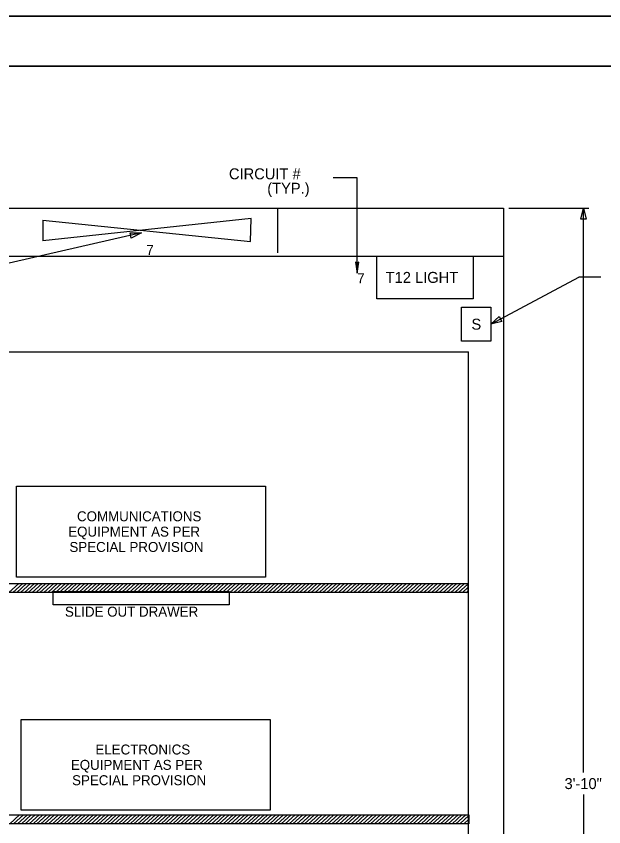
# Model space of a CAD drawing. Extents: x 507342 to 704973, y 495655 to 704964.
# Drawn here: x 507915.4 to 508092.2, y 496071 to 496315 of the extents above; entities that cross this region are included whole.
import ezdxf

# ---------------------------------------------------------------- set-up
doc = ezdxf.new("R2010")
doc.units = 0
doc.layers.add('1', color=7, linetype='Continuous')
doc.layers.add('41', color=7, linetype='Continuous')

msp = doc.modelspace()

# ---------------------------------------------------------------- linework, layer by layer
at = {"layer": '1'}
for p, q in [((508390.46, 496315.03), (507342.28, 496315.03)), ((508387.46, 496300.03), (507397.46, 496300.03)), ((508018.02, 496266.32), (508010.78, 496266.32)), ((508018.02, 496237.64), (508018.02, 496266.32)), ((507832.71, 496257.26), (508062.05, 496257.26)), ((507994.06, 496257.25), (507994.06, 496243.81)), ((508062.05, 496257.26), (508062.05, 495910.72)), ((508063.7, 496257.26), (508087.75, 496257.26)), ((508086.1, 496087.29), (508086.1, 496257.26)), ((507986.07, 496254.14), (507923.34, 496247.4)), ((507923.34, 496253.6), (507985.92, 496247.17)), ((507923.34, 496253.6), (507923.34, 496247.4)), ((507985.92, 496247.17), (507986.07, 496254.14)), ((507953.05, 496249.76), (507845.75, 496225.19)), ((507832.71, 496242.82), (508061.82, 496242.82)), ((508058.23, 496222.3), (508084.73, 496236.48)), ((508091.33, 496236.48), (508084.73, 496236.48)), ((507843.29, 496213.94), (508051.52, 496213.94)), ((508051.52, 496210.3), (508051.52, 496213.94)), ((508051.52, 495925.16), (508051.52, 496210.3)), ((507926.39, 496146.17), (507915.44, 496146.17)), ((507913.18, 496141.53), (507916.17, 496144.26)), ((507914.35, 496141.53), (507917.34, 496144.26)), ((507915.52, 496141.53), (507918.51, 496144.26)), ((507916.68, 496141.53), (507919.67, 496144.26)), ((507917.85, 496141.53), (507920.84, 496144.26)), ((507919.02, 496141.53), (507922.01, 496144.26)), ((507920.18, 496141.53), (507923.17, 496144.26)), ((507921.35, 496141.53), (507924.34, 496144.26)), ((507922.52, 496141.53), (507925.51, 496144.26)), ((507923.69, 496141.53), (507926.67, 496144.26)), ((507924.85, 496141.53), (507927.84, 496144.26)), ((507926.02, 496141.53), (507929.01, 496144.26)), ((507927.19, 496141.53), (507930.17, 496144.26)), ((507928.35, 496141.53), (507931.34, 496144.26)), ((507929.52, 496141.53), (507932.51, 496144.26)), ((507930.69, 496141.53), (507933.67, 496144.26)), ((507931.85, 496141.53), (507934.84, 496144.26)), ((507933.02, 496141.53), (507936.01, 496144.26)), ((507934.19, 496141.53), (507937.18, 496144.26)), ((507935.35, 496141.53), (507938.34, 496144.26)), ((507936.52, 496141.53), (507939.51, 496144.26)), ((507937.69, 496141.53), (507940.68, 496144.26)), ((507938.85, 496141.53), (507941.84, 496144.26)), ((507940.02, 496141.53), (507943.01, 496144.26)), ((507941.19, 496141.53), (507944.18, 496144.26)), ((507942.35, 496141.53), (507945.34, 496144.26)), ((507943.52, 496141.53), (507946.51, 496144.26)), ((507944.69, 496141.53), (507947.68, 496144.26)), ((507945.85, 496141.53), (507948.84, 496144.26)), ((507947.02, 496141.53), (507950.01, 496144.26)), ((507948.19, 496141.53), (507951.18, 496144.26)), ((507949.35, 496141.53), (507952.34, 496144.26)), ((507950.52, 496141.53), (507953.51, 496144.26)), ((507951.69, 496141.53), (507954.68, 496144.26)), ((507952.85, 496141.53), (507955.84, 496144.26)), ((507954.02, 496141.53), (507957.01, 496144.26)), ((507955.19, 496141.53), (507958.18, 496144.26)), ((507956.35, 496141.53), (507959.34, 496144.26)), ((507957.52, 496141.53), (507960.51, 496144.26)), ((507958.69, 496141.53), (507961.68, 496144.26)), ((507959.85, 496141.53), (507962.84, 496144.26)), ((507961.02, 496141.53), (507964.01, 496144.26)), ((507962.19, 496141.53), (507965.18, 496144.26)), ((507963.35, 496141.53), (507966.34, 496144.26)), ((507964.52, 496141.53), (507967.51, 496144.26)), ((507965.69, 496141.53), (507968.68, 496144.26)), ((507966.85, 496141.53), (507969.84, 496144.26)), ((507968.02, 496141.53), (507971.01, 496144.26)), ((507969.19, 496141.53), (507972.18, 496144.26)), ((507970.35, 496141.53), (507973.34, 496144.26)), ((507971.52, 496141.53), (507974.51, 496144.26)), ((507972.69, 496141.53), (507975.68, 496144.26)), ((507973.85, 496141.53), (507976.84, 496144.26)), ((507975.02, 496141.53), (507978.01, 496144.26)), ((507976.19, 496141.53), (507979.18, 496144.26)), ((507977.35, 496141.53), (507980.34, 496144.26)), ((507978.52, 496141.53), (507981.51, 496144.26)), ((507979.69, 496141.53), (507982.68, 496144.26)), ((507980.85, 496141.53), (507983.84, 496144.26)), ((507982.02, 496141.53), (507985.01, 496144.26)), ((507983.19, 496141.53), (507986.18, 496144.26)), ((507984.35, 496141.53), (507987.34, 496144.26)), ((507985.52, 496141.53), (507988.51, 496144.26)), ((507986.69, 496141.53), (507989.68, 496144.26)), ((507987.85, 496141.53), (507990.84, 496144.26)), ((507989.02, 496141.53), (507992.01, 496144.26)), ((507990.19, 496141.53), (507993.18, 496144.26)), ((507991.35, 496141.53), (507994.34, 496144.26)), ((507992.52, 496141.53), (507995.51, 496144.26)), ((507993.69, 496141.53), (507996.68, 496144.26)), ((507994.85, 496141.53), (507997.84, 496144.26)), ((507996.02, 496141.53), (507999.01, 496144.26)), ((507997.19, 496141.53), (508000.18, 496144.26)), ((507998.35, 496141.53), (508001.34, 496144.26)), ((507999.52, 496141.53), (508002.51, 496144.26)), ((508000.69, 496141.53), (508003.68, 496144.26)), ((508001.85, 496141.53), (508004.84, 496144.26)), ((508003.02, 496141.53), (508006.01, 496144.26)), ((508004.19, 496141.53), (508007.18, 496144.26)), ((508005.35, 496141.53), (508008.34, 496144.26)), ((508006.52, 496141.53), (508009.51, 496144.26)), ((508007.69, 496141.53), (508010.68, 496144.26)), ((508008.86, 496141.53), (508011.84, 496144.26)), ((508010.02, 496141.53), (508013.01, 496144.26)), ((508011.19, 496141.53), (508014.18, 496144.26)), ((508012.36, 496141.53), (508015.34, 496144.26)), ((508013.52, 496141.53), (508016.51, 496144.26)), ((508014.69, 496141.53), (508017.68, 496144.26)), ((508015.86, 496141.53), (508018.84, 496144.26)), ((508017.02, 496141.53), (508020.01, 496144.26)), ((508018.19, 496141.53), (508021.18, 496144.26)), ((508019.36, 496141.53), (508022.35, 496144.26)), ((508020.52, 496141.53), (508023.51, 496144.26)), ((508021.69, 496141.53), (508024.68, 496144.26)), ((508022.86, 496141.53), (508025.85, 496144.26)), ((508024.02, 496141.53), (508027.01, 496144.26)), ((508025.19, 496141.53), (508028.18, 496144.26)), ((508026.36, 496141.53), (508029.35, 496144.26)), ((508027.52, 496141.53), (508030.51, 496144.26)), ((508028.69, 496141.53), (508031.68, 496144.26)), ((508029.86, 496141.53), (508032.85, 496144.26)), ((508031.02, 496141.53), (508034.01, 496144.26)), ((508032.19, 496141.53), (508035.18, 496144.26)), ((508033.36, 496141.53), (508036.35, 496144.26)), ((508034.52, 496141.53), (508037.51, 496144.26)), ((508035.69, 496141.53), (508038.68, 496144.26)), ((508036.86, 496141.53), (508039.85, 496144.26)), ((508038.02, 496141.53), (508041.01, 496144.26)), ((508039.19, 496141.53), (508042.18, 496144.26)), ((508040.36, 496141.53), (508043.35, 496144.26)), ((508041.52, 496141.53), (508044.51, 496144.26)), ((508042.69, 496141.53), (508045.68, 496144.26)), ((508043.86, 496141.53), (508046.85, 496144.26)), ((508045.02, 496141.53), (508048.01, 496144.26)), ((508046.19, 496141.53), (508049.18, 496144.26)), ((508047.36, 496141.53), (508050.35, 496144.26)), ((508048.52, 496141.53), (508051.29, 496144.06)), ((508049.69, 496141.53), (508051.29, 496142.99)), ((508050.86, 496141.53), (508051.29, 496141.93)), ((508086.1, 496080.69), (508086.1, 495910.72)), ((507913.42, 496071.86), (507916.41, 496074.59)), ((507914.59, 496071.86), (507917.58, 496074.59)), ((507915.76, 496071.86), (507918.75, 496074.59)), ((507916.93, 496071.86), (507919.92, 496074.59)), ((507918.09, 496071.86), (507921.09, 496074.59)), ((507919.26, 496071.86), (507922.25, 496074.59)), ((507920.43, 496071.86), (507923.42, 496074.59)), ((507921.6, 496071.86), (507924.59, 496074.59)), ((507922.76, 496071.86), (507925.76, 496074.59)), ((507923.93, 496071.86), (507926.92, 496074.59)), ((507925.1, 496071.86), (507928.09, 496074.59)), ((507926.27, 496071.86), (507929.26, 496074.59)), ((507927.44, 496071.86), (507930.43, 496074.59)), ((507928.6, 496071.86), (507931.6, 496074.59)), ((507929.77, 496071.86), (507932.76, 496074.59)), ((507930.94, 496071.86), (507933.93, 496074.59)), ((507932.11, 496071.86), (507935.1, 496074.59)), ((507933.28, 496071.86), (507936.27, 496074.59)), ((507934.44, 496071.86), (507937.44, 496074.59)), ((507935.61, 496071.86), (507938.6, 496074.59)), ((507936.78, 496071.86), (507939.77, 496074.59)), ((507937.95, 496071.86), (507940.94, 496074.59)), ((507939.11, 496071.86), (507942.11, 496074.59)), ((507940.28, 496071.86), (507943.28, 496074.59)), ((507941.45, 496071.86), (507944.44, 496074.59)), ((507942.62, 496071.86), (507945.61, 496074.59)), ((507943.79, 496071.86), (507946.78, 496074.59)), ((507944.95, 496071.86), (507947.95, 496074.59)), ((507946.12, 496071.86), (507949.11, 496074.59)), ((507947.29, 496071.86), (507950.28, 496074.59)), ((507948.46, 496071.86), (507951.45, 496074.59)), ((507949.63, 496071.86), (507952.62, 496074.59)), ((507950.79, 496071.86), (507953.79, 496074.59)), ((507951.96, 496071.86), (507954.95, 496074.59)), ((507953.13, 496071.86), (507956.12, 496074.59)), ((507954.3, 496071.86), (507957.29, 496074.59)), ((507955.47, 496071.86), (507958.46, 496074.59)), ((507956.63, 496071.86), (507959.63, 496074.59)), ((507957.8, 496071.86), (507960.79, 496074.59)), ((507958.97, 496071.86), (507961.96, 496074.59)), ((507960.14, 496071.86), (507963.13, 496074.59)), ((507961.3, 496071.86), (507964.3, 496074.59)), ((507962.47, 496071.86), (507965.47, 496074.59)), ((507963.64, 496071.86), (507966.63, 496074.59)), ((507964.81, 496071.86), (507967.8, 496074.59)), ((507965.98, 496071.86), (507968.97, 496074.59)), ((507967.14, 496071.86), (507970.14, 496074.59)), ((507968.31, 496071.86), (507971.3, 496074.59)), ((507969.48, 496071.86), (507972.47, 496074.59)), ((507970.65, 496071.86), (507973.64, 496074.59)), ((507971.82, 496071.86), (507974.81, 496074.59)), ((507972.98, 496071.86), (507975.98, 496074.59)), ((507974.15, 496071.86), (507977.14, 496074.59)), ((507975.32, 496071.86), (507978.31, 496074.59)), ((507976.49, 496071.86), (507979.48, 496074.59)), ((507977.66, 496071.86), (507980.65, 496074.59)), ((507978.82, 496071.86), (507981.82, 496074.59)), ((507979.99, 496071.86), (507982.98, 496074.59)), ((507981.16, 496071.86), (507984.15, 496074.59)), ((507982.33, 496071.86), (507985.32, 496074.59)), ((507983.49, 496071.86), (507986.49, 496074.59)), ((507984.66, 496071.86), (507987.66, 496074.59)), ((507985.83, 496071.86), (507988.82, 496074.59)), ((507987, 496071.86), (507989.99, 496074.59)), ((507988.17, 496071.86), (507991.16, 496074.59)), ((507989.33, 496071.86), (507992.33, 496074.59)), ((507990.5, 496071.86), (507993.49, 496074.59)), ((507991.67, 496071.86), (507994.66, 496074.59)), ((507992.84, 496071.86), (507995.83, 496074.59)), ((507994.01, 496071.86), (507997, 496074.59)), ((507995.17, 496071.86), (507998.17, 496074.59)), ((507996.34, 496071.86), (507999.33, 496074.59)), ((507997.51, 496071.86), (508000.5, 496074.59)), ((507998.68, 496071.86), (508001.67, 496074.59)), ((507999.84, 496071.86), (508002.84, 496074.59)), ((508001.01, 496071.86), (508004.01, 496074.59)), ((508002.18, 496071.86), (508005.17, 496074.59)), ((508003.35, 496071.86), (508006.34, 496074.59)), ((508004.52, 496071.86), (508007.51, 496074.59)), ((508005.68, 496071.86), (508008.68, 496074.59)), ((508006.85, 496071.86), (508009.84, 496074.59)), ((508008.02, 496071.86), (508011.01, 496074.59)), ((508009.19, 496071.86), (508012.18, 496074.59)), ((508010.36, 496071.86), (508013.35, 496074.59)), ((508011.52, 496071.86), (508014.52, 496074.59)), ((508012.69, 496071.86), (508015.68, 496074.59)), ((508013.86, 496071.86), (508016.85, 496074.59)), ((508015.03, 496071.86), (508018.02, 496074.59)), ((508016.2, 496071.86), (508019.19, 496074.59)), ((508017.36, 496071.86), (508020.36, 496074.59)), ((508018.53, 496071.86), (508021.52, 496074.59)), ((508019.7, 496071.86), (508022.69, 496074.59)), ((508020.87, 496071.86), (508023.86, 496074.59)), ((508022.03, 496071.86), (508025.03, 496074.59)), ((508023.2, 496071.86), (508026.2, 496074.59)), ((508024.37, 496071.86), (508027.36, 496074.59)), ((508025.54, 496071.86), (508028.53, 496074.59)), ((508026.71, 496071.86), (508029.7, 496074.59)), ((508027.87, 496071.86), (508030.87, 496074.59)), ((508029.04, 496071.86), (508032.03, 496074.59)), ((508030.21, 496071.86), (508033.2, 496074.59)), ((508031.38, 496071.86), (508034.37, 496074.59)), ((508032.55, 496071.86), (508035.54, 496074.59)), ((508033.71, 496071.86), (508036.71, 496074.59)), ((508034.88, 496071.86), (508037.87, 496074.59)), ((508036.05, 496071.86), (508039.04, 496074.59)), ((508037.22, 496071.86), (508040.21, 496074.59)), ((508038.39, 496071.86), (508041.38, 496074.59)), ((508039.55, 496071.86), (508042.55, 496074.59)), ((508040.72, 496071.86), (508043.71, 496074.59)), ((508041.89, 496071.86), (508044.88, 496074.59)), ((508043.06, 496071.86), (508046.05, 496074.59)), ((508044.22, 496071.86), (508047.22, 496074.59)), ((508045.39, 496071.86), (508048.39, 496074.59)), ((508046.56, 496071.86), (508049.55, 496074.59)), ((508047.73, 496071.86), (508050.72, 496074.59)), ((508048.9, 496071.86), (508051.66, 496074.38)), ((508050.06, 496071.86), (508051.66, 496073.32)), ((508051.23, 496071.86), (508051.66, 496072.25))]:
    msp.add_line(p, q, dxfattribs=at)
for points in [[(508085.28, 496253.96), (508086.1, 496257.26), (508086.93, 496253.96)], [(507949.65, 496249.82), (507953.05, 496249.76), (507950.02, 496248.22)], [(508023.96, 496242.82), (508052.93, 496242.82), (508052.93, 496229.96), (508023.96, 496229.96)], [(508018.02, 496237.64), (508018.49, 496240.95), (508018.02, 496240.6), (508017.55, 496240.95)], [(508018.02, 496237.64), (508018.49, 496240.95), (508018.02, 496240.6), (508017.55, 496240.95)], [(508049.36, 496227.44), (508058.23, 496227.44), (508058.23, 496217.17), (508049.36, 496217.17)], [(508061.53, 496223.13), (508058.23, 496222.3), (508060.75, 496224.59)], [(507915.44, 496173.54), (507990.39, 496173.54), (507990.39, 496146.17), (507915.44, 496146.17)], [(507843.19, 496144.26), (508051.29, 496144.26), (508051.29, 496141.53), (507843.19, 496141.53)], [(507843.29, 496144.26), (508051.29, 496144.26), (508051.29, 496141.53), (507843.29, 496141.53)], [(507979.44, 496137.77), (507926.47, 496137.77), (507926.47, 496141.85), (507979.44, 496141.85)], [(507916.9, 496103.32), (507991.85, 496103.32), (507991.85, 496075.95), (507916.9, 496075.95)], [(507843.35, 496074.59), (508051.66, 496074.59), (508051.66, 496071.86), (507843.35, 496071.86)], [(507843.46, 496074.59), (508051.66, 496074.59), (508051.66, 496071.86), (507843.46, 496071.86)]]:
    msp.add_lwpolyline(points, close=True, dxfattribs=at)
at = {"layer": '41'}
for points in [[(507342.28, 496315.03), (508390.46, 496315.03), (508390.46, 495655.03), (507342.28, 495655.03)], [(507397.46, 496300.03), (508387.46, 496300.03), (508387.46, 495670.03), (507397.46, 495670.03)]]:
    msp.add_lwpolyline(points, close=True, dxfattribs=at)

# ---------------------------------------------------------------- texts
at = {"layer": '1'}
for s, height, p in [('CIRCUIT #', 3.3, (507979.41, 496265.92)), ('(TYP.)', 3.3, (507990.94, 496261.57)), ('7', 3, (507954.55, 496243.18)), ('7', 3, (508018.02, 496234.65)), ('T12 LIGHT', 3.3, (508026.58, 496234.74)), ('S', 3.3, (508052.4, 496220.65)), ('COMMUNICATIONS', 2.9998, (507933.67, 496162.97)), ('EQUIPMENT AS PER', 2.9998, (507931.03, 496158.35)), ('SPECIAL PROVISION', 2.9998, (507931.4, 496153.73)), ('SLIDE OUT DRAWER', 2.9998, (507930.05, 496134.25)), ('ELECTRONICS', 2.9998, (507939.22, 496092.75)), ('EQUIPMENT AS PER', 2.9998, (507931.83, 496088.13)), ('SPECIAL PROVISION', 2.9998, (507932.2, 496083.51)), ('3\'-10"', 3.3, (508080.41, 496082.34))]:
    msp.add_text(s, height=height, dxfattribs=at).set_placement(p)

doc.saveas('drawing.dxf')
